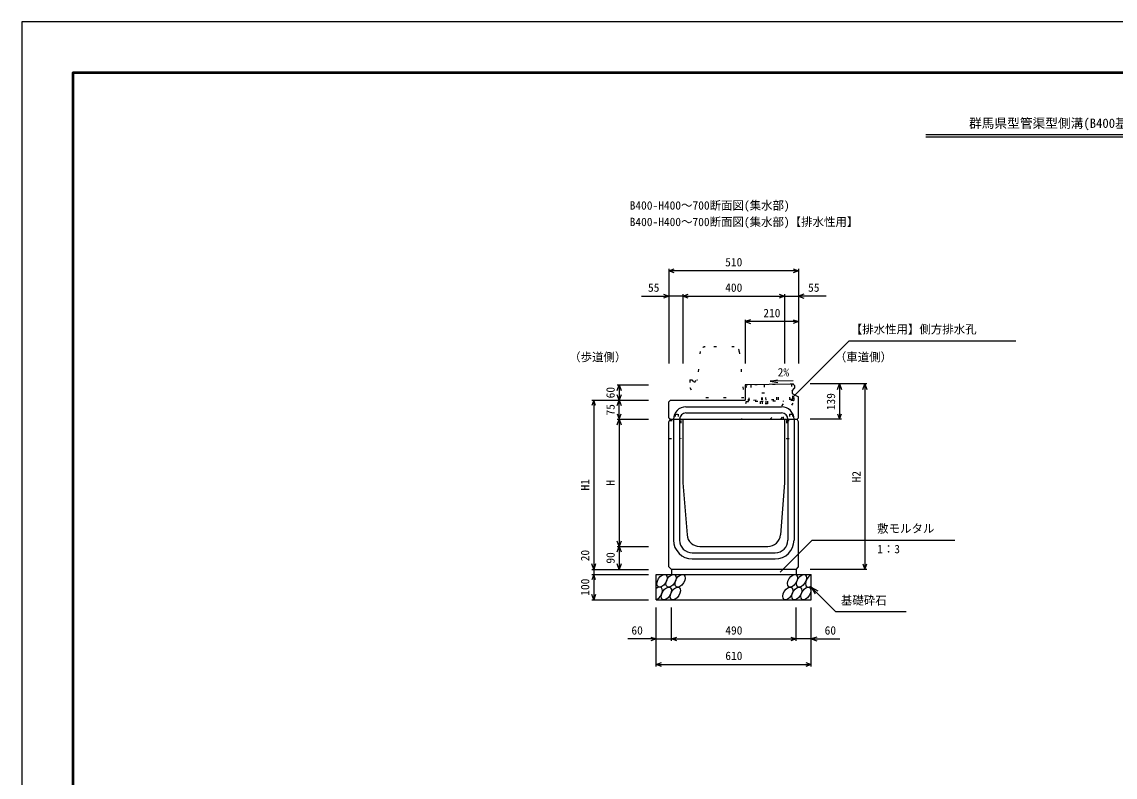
# Model space of a CAD drawing. Units: millimetres, scale not verified. Extents: x -12600 to 12600, y -5940 to 5940.
# Drawn here: x -12600 to -8300, y -2970 to 0 of the extents above; entities that cross this region are included whole.
import ezdxf
from ezdxf.enums import TextEntityAlignment as Align

# ---------------------------------------------------------------- set-up
doc = ezdxf.new("R2010")
doc.units = ezdxf.units.MM
doc.header["$LTSCALE"] = 40
doc.linetypes.add('DOTTED', pattern=[1.75, 0.25, -1.5])
for name, color, linetype, lineweight in [('0-0_DIM', 7, 'Continuous', 25), ('0-1_Defpoints', 5, 'Continuous', 25), ('0-2_HATCH', 6, 'Continuous', 25), ('0-5_OUTLINE', 3, 'Continuous', 25), ('0-6_OUTLINE2', 4, 'Continuous', 25), ('0-7_TXT', 7, 'Continuous', 25), ('0-8_WAKU', 3, 'Continuous', 25)]:
    doc.layers.add(name, color=color, linetype=linetype, lineweight=lineweight)
doc.styles.add('ＭＳ ゴシック', font='')
doc.styles.get('ＭＳ ゴシック').set_extended_font_data('MS Gothic')

msp = doc.modelspace()

# ---------------------------------------------------------------- linework, layer by layer
at = {"layer": '0-0_DIM'}
for p, q in [((-10055, -971.3), (-10055, -1342.94)), ((-9545, -978.8), (-10055, -978.8)), ((-9545, -971.3), (-9545, -1342.94)), ((-10000, -1071.3), (-10000, -1342.94)), ((-9600, -1071.3), (-9600, -1342.94)), ((-10163.38, -1078.8), (-10055, -1078.8)), ((-10000, -1078.8), (-10055, -1078.8)), ((-10000, -1078.8), (-9600, -1078.8)), ((-9600, -1078.8), (-9545, -1078.8)), ((-9436.62, -1078.8), (-9545, -1078.8)), ((-9755, -1171.3), (-9755, -1342.94)), ((-9545, -1178.8), (-9755, -1178.8)), ((-9568.17, -1476.24), (-9346.03, -1254.1)), ((-9346.03, -1254.1), (-8690.13, -1254.1)), ((-10258.5, -1427.94), (-10136, -1427.94)), ((-10251, -1427.94), (-10251, -1487.94)), ((-9276.5, -1423.94), (-9499, -1423.94)), ((-9384, -1423.94), (-9384, -1562.94)), ((-9284, -1423.94), (-9284, -2152.94)), ((-10358.5, -1487.94), (-10136, -1487.94)), ((-10351, -1487.94), (-10351, -2152.94)), ((-10251, -1562.94), (-10251, -1487.94)), ((-10258.5, -1562.94), (-10136, -1562.94)), ((-10251, -1562.94), (-10251, -2062.94)), ((-9376.5, -1562.94), (-9499, -1562.94)), ((-10258.5, -2062.94), (-10136, -2062.94)), ((-10251, -2062.94), (-10251, -2152.94)), ((-9617.89, -2163.75), (-9491.66, -2037.52)), ((-9491.66, -2037.52), (-8930.19, -2037.52)), ((-10358.5, -2152.94), (-10136, -2152.94)), ((-10358.5, -2172.94), (-10136, -2172.94)), ((-10351, -2152.94), (-10351, -2172.94)), ((-10351, -2172.94), (-10351, -2272.94)), ((-9276.5, -2152.94), (-9499, -2152.94)), ((-9495, -2222.94), (-9399.24, -2318.7)), ((-9495, -2222.94), (-9469.02, -2237.94)), ((-9495, -2222.94), (-9480, -2248.92)), ((-10358.5, -2272.94), (-10136, -2272.94)), ((-10105, -2534.31), (-10105, -2302.94)), ((-10045, -2434.31), (-10045, -2302.94)), ((-9555, -2434.31), (-9555, -2302.94)), ((-9495, -2534.31), (-9495, -2302.94)), ((-9399.24, -2318.7), (-9121.69, -2318.7)), ((-10105, -2426.81), (-10216.79, -2426.81)), ((-10105, -2426.81), (-10045, -2426.81)), ((-10045, -2426.81), (-9555, -2426.81)), ((-9495, -2426.81), (-9555, -2426.81)), ((-9495, -2426.81), (-9383.21, -2426.81)), ((-10105, -2526.81), (-9495, -2526.81))]:
    msp.add_line(p, q, dxfattribs=at)
for points in [[(-10033.86, -986.5), (-10055, -978.8), (-10033.86, -971.11)], [(-9566.14, -971.11), (-9545, -978.8), (-9566.14, -986.5)], [(-10076.14, -1071.11), (-10055, -1078.8), (-10076.14, -1086.5)], [(-9978.86, -1086.5), (-10000, -1078.8), (-9978.86, -1071.11)], [(-9621.14, -1071.11), (-9600, -1078.8), (-9621.14, -1086.5)], [(-9523.86, -1071.11), (-9545, -1078.8), (-9523.86, -1086.5)], [(-9733.86, -1171.11), (-9755, -1178.8), (-9733.86, -1186.5)], [(-9566.14, -1171.11), (-9545, -1178.8), (-9566.14, -1186.5)], [(-10258.7, -1449.09), (-10251, -1427.94), (-10243.3, -1449.09)], [(-9391.7, -1445.09), (-9384, -1423.94), (-9376.3, -1445.09)], [(-9291.7, -1445.09), (-9284, -1423.94), (-9276.3, -1445.09)], [(-10343.3, -1509.09), (-10351, -1487.94), (-10358.7, -1509.09)], [(-10243.3, -1466.8), (-10251, -1487.94), (-10258.7, -1466.8)], [(-10258.7, -1509.09), (-10251, -1487.94), (-10243.3, -1509.09)], [(-10258.7, -1541.8), (-10251, -1562.94), (-10243.3, -1541.8)], [(-9391.7, -1541.8), (-9384, -1562.94), (-9376.3, -1541.8)], [(-10258.7, -1584.09), (-10251, -1562.94), (-10243.3, -1584.09)], [(-10243.3, -2041.8), (-10251, -2062.94), (-10258.7, -2041.8)], [(-10258.7, -2084.09), (-10251, -2062.94), (-10243.3, -2084.09)], [(-10343.3, -2131.8), (-10351, -2152.94), (-10358.7, -2131.8)], [(-10243.3, -2131.8), (-10251, -2152.94), (-10258.7, -2131.8)], [(-9291.7, -2131.8), (-9284, -2152.94), (-9276.3, -2131.8)], [(-10343.3, -2194.09), (-10351, -2172.94), (-10358.7, -2194.09)], [(-10343.3, -2251.8), (-10351, -2272.94), (-10358.7, -2251.8)], [(-10126.14, -2419.11), (-10105, -2426.81), (-10126.14, -2434.5)], [(-10023.86, -2434.5), (-10045, -2426.81), (-10023.86, -2419.11)], [(-9576.14, -2419.11), (-9555, -2426.81), (-9576.14, -2434.5)], [(-9473.86, -2419.11), (-9495, -2426.81), (-9473.86, -2434.5)], [(-10083.86, -2534.5), (-10105, -2526.81), (-10083.86, -2519.11)], [(-9516.14, -2519.11), (-9495, -2526.81), (-9516.14, -2534.5)]]:
    msp.add_lwpolyline(points, dxfattribs=at)
at = {"layer": '0-1_Defpoints'}
msp.add_lwpolyline([(-12600, -5940), (-4200, -5940), (-4200, 0), (-12600, 0)], close=True, dxfattribs=at)
at = {"layer": '0-2_HATCH', "linetype": 'DOTTED'}
for p, q in [((-9567.54, -1424.08), (-9744, -1427.72)), ((-9741.65, -1493.19), (-9743, -1427.7)), ((-9738.75, -1488.62), (-9740, -1427.64)), ((-9733, -1427.49), (-9731.75, -1488.48)), ((-9686.76, -1487.55), (-9688.01, -1426.57)), ((-9681.02, -1426.42), (-9679.76, -1487.41)), ((-9673.13, -1487.27), (-9673.73, -1458.28)), ((-9630.77, -1486.4), (-9632.03, -1425.41)), ((-9623.77, -1486.25), (-9625.03, -1425.27)), ((-9578.78, -1485.33), (-9580.04, -1424.34)), ((-9573.04, -1424.2), (-9571.78, -1485.18)), ((-9568.54, -1424.1), (-9564.04, -1424.01)), ((-9567.37, -1480.59), (-9568.54, -1424.1)), ((-9562.75, -1486.5), (-9564.04, -1424.01)), ((-9571.78, -1485.18), (-9741.74, -1488.69)), ((-9565.69, -1489.56), (-9741.65, -1493.19)), ((-9687.96, -1492.08), (-9687.76, -1502.08)), ((-9674.11, -1491.79), (-9673.9, -1501.79))]:
    msp.add_line(p, q, dxfattribs=at)
for points in [[(-9744, -1427.72), (-9752, -1427.89), (-9750.66, -1492.87), (-9741.66, -1492.69)], [(-9689.13, -1487.6), (-9689.72, -1458.61), (-9673.73, -1458.28)]]:
    msp.add_lwpolyline(points, dxfattribs=at)
msp.add_lwpolyline([(-9694.89, -1492.22), (-9667.18, -1491.65), (-9666.97, -1501.65), (-9694.68, -1502.22)], close=True, dxfattribs=at)
for centre, radius in [((-9571.87, -1480.68), 4.5), ((-9565.75, -1486.56), 3)]:
    msp.add_arc(centre, radius, 271.18119, 1.18119, dxfattribs=at)
at = {"layer": '0-2_HATCH'}
for centre in [(-10082.11, -2197.94), (-10046.63, -2197.94), (-10011.16, -2197.94), (-9568.95, -2197.94), (-9533.48, -2197.94), (-10065.23, -2247.94), (-10029.75, -2247.94), (-9587.55, -2247.94), (-9552.07, -2247.94), (-9516.59, -2247.94)]:
    msp.add_ellipse(centre, major_axis=(14.54, 23.54), ratio=0.5792, dxfattribs=at)
for centre, start_param, end_param in [((-9498, -2197.94), 0.6666252, 4.1103269), ((-10100.7, -2247.94), 3.7419964, 7.318141)]:
    msp.add_ellipse(centre, major_axis=(14.54, 23.54), ratio=0.5792, start_param=start_param, end_param=end_param, dxfattribs=at)
at = {"layer": '0-5_OUTLINE', "linetype": 'DOTTED'}
for p, q in [((-9798.1, -1277.94), (-9911.9, -1277.94)), ((-9931.81, -1295.99), (-9943, -1407.94)), ((-9778.2, -1295.95), (-9760, -1477.94)), ((-9973, -1407.94), (-9973, -1437.94)), ((-9973, -1407.94), (-9965, -1407.94)), ((-9973, -1437.94), (-9950, -1477.94)), ((-9760, -1477.94), (-9950, -1477.94))]:
    msp.add_line(p, q, dxfattribs=at)
at = {"layer": '0-5_OUTLINE'}
for p, q in [((-9567, -1424.07), (-9755, -1427.94)), ((-9755, -1427.94), (-9755, -1487.94)), ((-9570, -1450.94), (-9561, -1440.94)), ((-9570, -1450.94), (-9570, -1460.94)), ((-9570, -1460.94), (-9545, -1473.94)), ((-9567, -1424.07), (-9561, -1429.94)), ((-9561, -1429.94), (-9561, -1440.94)), ((-10055, -1493.94), (-10049, -1487.94)), ((-10055, -1556.94), (-10055, -1493.94)), ((-10049, -1487.94), (-9755, -1487.94)), ((-9545, -1556.94), (-9545, -1473.94)), ((-10055, -1556.94), (-10049, -1562.94)), ((-10055, -1572.94), (-10050, -1562.94)), ((-10055, -2142.94), (-10055, -1572.94)), ((-10050, -1562.94), (-9550, -1562.94)), ((-9600, -1562.94), (-9600, -1812.94)), ((-9551, -1562.94), (-9545, -1556.94)), ((-9545, -1572.94), (-9550, -1562.94)), ((-9545, -2142.94), (-9545, -1572.94)), ((-9600, -1812.94), (-9616.32, -2016.93)), ((-9933.84, -2062.94), (-9666.16, -2062.94)), ((-10055, -2142.94), (-10045, -2152.94)), ((-9555, -2152.94), (-9545, -2142.94)), ((-10105, -2172.94), (-9495, -2172.94)), ((-10105, -2272.94), (-10105, -2172.94)), ((-9555, -2152.94), (-10045, -2152.94)), ((-10045, -2152.94), (-10045, -2172.94)), ((-9555, -2152.94), (-9555, -2172.94)), ((-9495, -2272.94), (-9495, -2172.94)), ((-10105, -2272.94), (-9495, -2272.94))]:
    msp.add_line(p, q, dxfattribs=at)
at = {"layer": '0-5_OUTLINE', "linetype": 'DOTTED'}
msp.add_lwpolyline([(-9965, -1407.94), (-9955, -1417.94), (-9945, -1407.94), (-9943, -1407.94)], dxfattribs=at)
at = {"layer": '0-5_OUTLINE'}
msp.add_lwpolyline([(-10000, -1562.94), (-10000, -1812.94), (-9983.68, -2016.93)], dxfattribs=at)
at = {"layer": '0-5_OUTLINE', "linetype": 'DOTTED'}
for centre, start, end in [((-9911.9, -1297.94), 90, 174.40835), ((-9798.1, -1297.94), 4.08463, 90)]:
    msp.add_arc(centre, 20, start, end, dxfattribs=at)
at = {"layer": '0-5_OUTLINE'}
for centre, start, end in [((-9933.84, -2012.94), 184.57392, 270), ((-9666.16, -2012.94), 270, 355.42608)]:
    msp.add_arc(centre, 50, start, end, dxfattribs=at)
at = {"layer": '0-6_OUTLINE2', "linetype": 'DOTTED'}
for p, q in [((-9656.89, -1562.94), (-9568.53, -1461.71)), ((-9750.67, -1492.37), (-9770, -1562.94)), ((-9614.35, -1562.94), (-9546.63, -1473.09)), ((-9605, -1562.94), (-9605, -1490.37)), ((-10031, -1542.44), (-10019, -1542.44)), ((-10031, -1542.44), (-10031, -1567.44)), ((-10019, -1542.44), (-10019, -1567.44)), ((-9581, -1542.44), (-9569, -1542.44)), ((-9581, -1542.44), (-9581, -1567.44)), ((-9569, -1542.44), (-9569, -1567.44)), ((-10052.25, -1567.44), (-10008, -1567.44)), ((-10008, -1567.44), (-10008, -1637.94)), ((-9592, -1567.44), (-9592, -1637.94)), ((-9592, -1567.44), (-9547.75, -1567.44)), ((-10055, -1637.94), (-10008, -1637.94)), ((-9592, -1637.94), (-9545, -1637.94))]:
    msp.add_line(p, q, dxfattribs=at)
at = {"layer": '0-6_OUTLINE2'}
for p, q in [((-9988, -1513.94), (-9612, -1513.94)), ((-9988, -1537.94), (-9612, -1537.94)), ((-10037, -1562.94), (-10037, -2037.94)), ((-10013, -1562.94), (-10013, -2037.94)), ((-9587, -1562.94), (-9587, -2037.94)), ((-9563, -1562.94), (-9563, -2037.94)), ((-9963, -2087.94), (-9637, -2087.94)), ((-9963, -2111.94), (-9637, -2111.94))]:
    msp.add_line(p, q, dxfattribs=at)
for centre, radius, start, end in [((-9988, -1562.94), 49, 90, 180), ((-9988, -1562.94), 25, 90, 180), ((-9612, -1562.94), 49, 0, 90), ((-9612, -1562.94), 25, 0, 90), ((-9963, -2037.94), 74, 180, 270), ((-9963, -2037.94), 50, 180, 270), ((-9637, -2037.94), 50, 270, 0), ((-9637, -2037.94), 74, 270, 0)]:
    msp.add_arc(centre, radius, start, end, dxfattribs=at)
at = {"layer": '0-7_TXT'}
for p, q in [((-9044.18, -442.8), (-7755.82, -442.8)), ((-9044.18, -452.4), (-7755.82, -452.4)), ((-9656.83, -1413.5), (-9627.19, -1418.15))]:
    msp.add_line(p, q, dxfattribs=at)
msp.add_lwpolyline([(-9566.41, -1411.78), (-9656.83, -1413.5), (-9627.39, -1407.73)], dxfattribs=at)
at = {"layer": '0-8_WAKU', "lineweight": 50}
msp.add_lwpolyline([(-12400, -5740), (-4400, -5740), (-4400, -200), (-12400, -200)], close=True, dxfattribs=at)

# ---------------------------------------------------------------- texts
at = {"layer": '0-0_DIM', "style": 'ＭＳ ゴシック'}
for s, p in [('510', (-9833.75, -971.3)), ('55', (-10137.34, -1071.3)), ('400', (-9833.75, -1071.3)), ('55', (-9507.66, -1071.3)), ('210', (-9683.75, -1171.3)), ('【排水性用】側方排水孔', (-9339.84, -1235.36)), ('（歩道側）', (-10447.39, -1344.65)), ('（車道側）', (-9402.57, -1344.65)), ('敷モルタル', (-9236.06, -2018.78)), ('1：3', (-9236.06, -2099.47)), ('基礎砕石', (-9378.68, -2301.53)), ('60', (-10202.5, -2419.31)), ('490', (-9833.22, -2419.31)), ('60', (-9442.5, -2419.31)), ('610', (-9833.22, -2519.31))]:
    msp.add_text(s, height=32.99, dxfattribs=at).set_placement(p, align=Align.BOTTOM_LEFT)
for s, p in [('60', (-10258.5, -1480.44)), ('139', (-9391.5, -1527.19)), ('75', (-10258.5, -1547.94)), ('H1', (-10358.5, -1842.94)), ('H', (-10258.5, -1824.19)), ('H2', (-9291.5, -1810.94)), ('20', (-10358.5, -2121.13)), ('90', (-10258.5, -2130.44)), ('100', (-10358.5, -2256.69))]:
    msp.add_text(s, height=32.99, rotation=90, dxfattribs=at).set_placement(p, align=Align.BOTTOM_LEFT)
at = {"layer": '0-7_TXT', "style": 'ＭＳ ゴシック'}
for s, height, p in [('群馬県型管渠型側溝(B400基本型・集水部)', 36.66, (-8875, -427.8)), ('B400-H400～700断面図(集水部)', 32.99, (-10209.34, -748.2)), ('B400-H400～700断面図(集水部)【排水性用】', 32.99, (-10209.34, -813.07)), ('2%', 32.99, (-9627.26, -1404.17))]:
    msp.add_text(s, height=height, dxfattribs=at).set_placement(p, align=Align.BOTTOM_LEFT)

doc.saveas('drawing.dxf')
